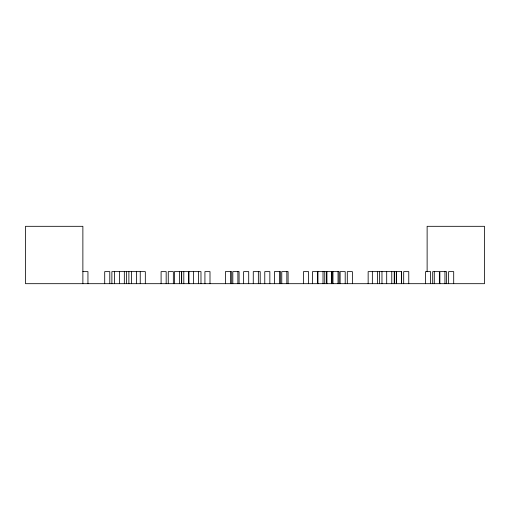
<?xml version="1.0" encoding="UTF-8"?>
<svg xmlns="http://www.w3.org/2000/svg" width="510" height="510" viewBox="0 0 510 510"><rect width="100%" height="100%" fill="white"/><g stroke="black" fill="none" stroke-linecap="round" stroke-linejoin="round"><path stroke-width="0.76" d="M82.875 271.632L87.95 271.632L87.95 283.688M453.702 283.688L453.702 271.632L448.628 271.632L448.628 283.688M446.531 283.688L446.531 271.632L439.869 271.632L439.869 283.688M444.943 271.632L444.943 283.688M439.359 283.688L439.359 271.632L432.697 271.632L432.697 283.688M434.284 271.632L434.284 283.688M430.599 283.688L430.599 271.632L425.525 271.632L425.525 283.688M427.125 271.734L427.125 226.312L484.5 226.312L484.5 283.688L25.5 283.688L25.5 226.312L82.875 226.312L82.875 283.688M408.765 283.688L408.765 271.632L403.69 271.632L403.69 283.688M401.593 283.688L401.593 271.632L368.15 271.632L368.15 283.688M401.395 271.632L401.395 283.688M396.519 271.632L396.519 283.688M396.315 271.632L396.315 283.688M394.421 271.632L394.421 283.688M394.224 271.632L394.224 283.688M391.769 271.632L391.769 283.688M386.695 271.632L386.695 283.688M381.971 271.632L381.971 283.688M379.523 271.632L379.523 283.688M377.425 271.632L377.425 283.688M372.351 271.632L372.351 283.688M352.378 283.688L352.378 271.632L347.304 271.632L347.304 283.688M345.206 283.688L345.206 271.632L340.132 271.632L340.132 283.688M339.093 283.688L339.093 271.632L312.502 271.632L312.502 283.688M338.034 271.632L338.034 283.688M332.96 271.632L332.96 283.688M331.972 271.632L331.921 283.688M331.781 271.632L331.781 283.688M326.846 271.632L326.846 283.688M326.706 271.632L326.706 283.688M324.749 271.632L324.749 283.688M323.021 271.632L323.021 283.688M317.947 271.632L317.947 283.688M317.577 271.632L317.577 283.688M308.556 283.688L308.556 271.632L303.476 271.632L303.476 283.688M288.093 283.688L288.093 271.632L281.769 271.632L281.769 283.688M286.843 271.632L286.843 283.688M280.659 283.688L280.659 271.632L274.393 271.632L274.393 283.688M279.474 271.632L279.474 283.688M269.847 283.688L269.847 271.632L264.773 271.632L264.773 283.688M260.202 283.688L260.202 271.632L253.272 271.632L253.272 283.688M258.353 271.632L258.353 283.688M248.701 283.688L248.701 271.632L243.627 271.632L243.627 283.688M239.082 283.688L239.082 271.632L232.815 271.632L232.815 283.688M237.889 271.632L237.889 283.688M231.706 283.688L231.706 271.632L225.382 271.632L225.382 283.688M230.456 271.632L230.456 283.688M209.999 283.688L209.999 271.632L204.924 271.632L204.924 283.688M200.978 283.688L200.978 271.632L174.382 271.632L174.382 283.688M198.498 271.632L198.498 283.688M193.424 271.632L193.424 283.688M188.878 271.632L188.878 283.688M188.726 271.632L188.726 283.688M183.804 271.632L183.804 283.688M181.694 271.632L181.694 283.688M181.503 271.632L181.503 283.688M179.463 271.632L179.463 283.688M173.343 283.688L173.343 271.632L168.268 271.632L168.268 283.688M166.171 283.688L166.171 271.632L161.096 271.632L161.096 283.688M145.325 283.688L145.325 271.632L111.881 271.632L111.881 283.688M140.25 271.632L140.25 283.688M136.572 271.632L136.572 283.688M131.491 271.632L131.491 283.688M128.877 271.632L128.877 283.688M126.429 271.632L126.429 283.688M124.332 271.632L124.332 283.688M119.608 271.632L119.608 283.688M114.533 271.632L114.533 283.688M109.784 283.688L109.784 271.632L104.709 271.632L104.709 283.688"/></g></svg>
